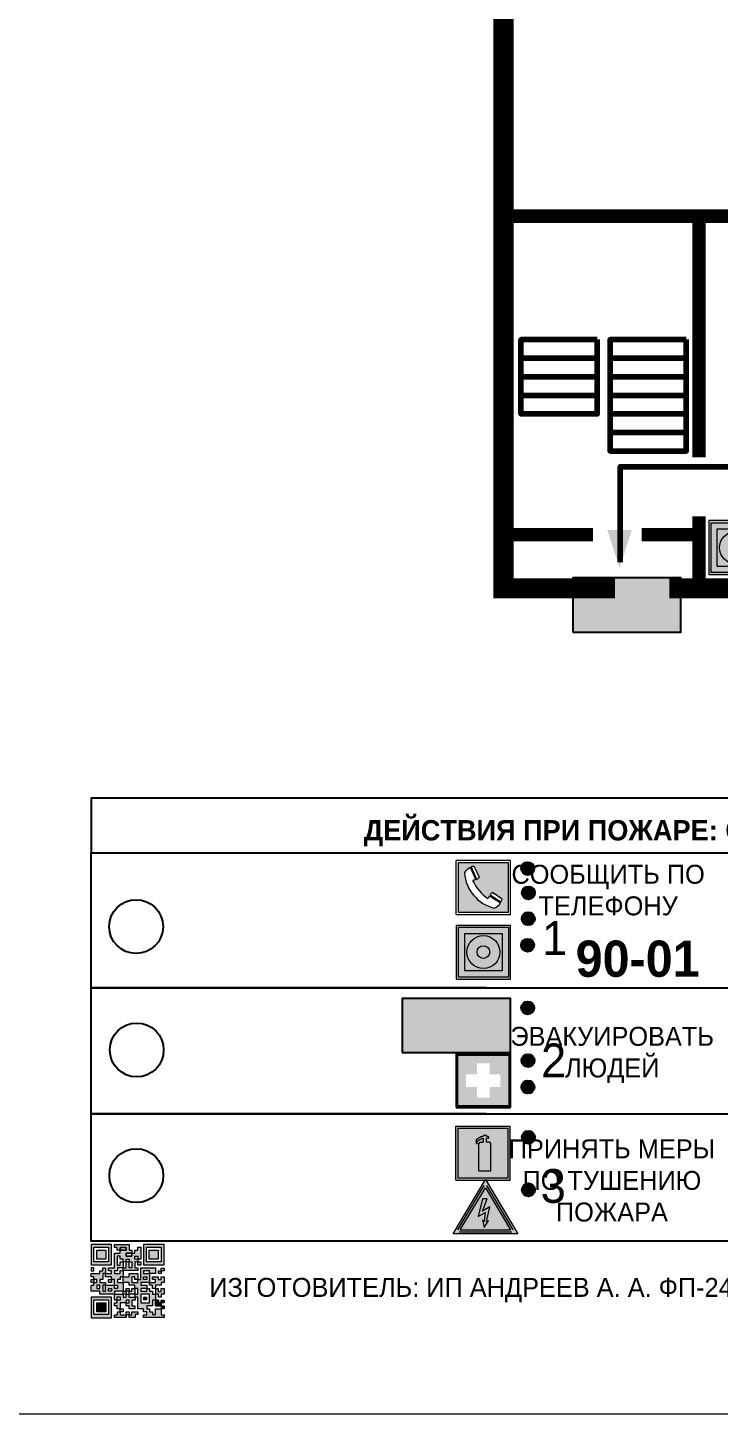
# Model space of a CAD drawing. Header units: millimetres. Extents: x 13810 to 67229, y 12374 to 21950.
# Drawn here: x 19675.6 to 19777.8, y 13756.9 to 13961.8 of the extents above; entities that cross this region are included whole.
import ezdxf

# ---------------------------------------------------------------- set-up
doc = ezdxf.new("R2010")
doc.units = ezdxf.units.MM
doc.layers.add('План_Штампы', color=7, linetype='Continuous')
doc.styles.add('обычный', font='arial.ttf')

# ---------------------------------------------------------------- blocks, each defined once
blk = doc.blocks.new('A$C3E6D3DDE')
at = {"lineweight": 5}
h = blk.add_hatch(color=40, dxfattribs=at)
h.paths.add_polyline_path([(24.1, 1.45), (16.46, -11.35), (31.74, -11.35)])
h.paths.add_polyline_path([(24.09, -0.46), (30.03, -10.41), (18.14, -10.41)], flags=16)
h.paths.add_polyline_path([(24.54, -3.08), (23.41, -6.02), (25.13, -5.01), (24.33, -8.5), (24.82, -8.27), (23.79, -9.86), (23.4, -8.04), (23.8, -8.43), (24.04, -6.29), (22.39, -7.25), (23.44, -3.08)], flags=0)
h = blk.add_hatch(color=256, dxfattribs=at)
h.paths.add_polyline_path([(24.37, 0.03, 0.567511), (23.82, 0.03), (17.59, -10.4, 0.582454), (17.86, -10.88), (30.32, -10.88, 0.582149), (30.6, -10.4)])
h.paths.add_polyline_path([(24.09, -0.46), (18.14, -10.41), (30.03, -10.41)], flags=16)
h.paths.add_polyline_path([(24.54, -3.08), (23.41, -6.02), (25.13, -5.01), (24.33, -8.5), (24.82, -8.27), (23.79, -9.86), (23.4, -8.04), (23.8, -8.43), (24.04, -6.29), (22.39, -7.25), (23.44, -3.08)], flags=0)
h = blk.add_hatch(color=40, dxfattribs=at)
h.paths.add_polyline_path([(24.09, -0.46), (18.14, -10.41), (30.03, -10.41)])
h.paths.add_polyline_path([(24.82, -8.27), (23.79, -9.86), (23.4, -8.04), (23.8, -8.43), (24.04, -6.29), (22.39, -7.25), (23.44, -3.08), (24.54, -3.08), (23.41, -6.02), (25.13, -5.01), (24.33, -8.5)], flags=16)
at = {"color": 40, "lineweight": 5}
for p, q in [((16.46, -11.35), (24.1, 1.45)), ((24.1, 1.45), (31.74, -11.35))]:
    blk.add_line(p, q, dxfattribs=at)
at = {"lineweight": 5}
for p, q in [((17.59, -10.4), (23.82, 0.03)), ((24.37, 0.03), (30.6, -10.4)), ((18.14, -10.41), (24.09, -0.46)), ((23.44, -3.08), (22.39, -7.25)), ((23.41, -6.02), (24.54, -3.08)), ((24.54, -3.08), (23.44, -3.08)), ((24.09, -0.46), (30.03, -10.41)), ((22.39, -7.25), (24.04, -6.29)), ((25.13, -5.01), (23.41, -6.02)), ((24.04, -6.29), (23.8, -8.43)), ((24.33, -8.5), (25.13, -5.01)), ((23.8, -8.43), (23.4, -8.04)), ((23.4, -8.04), (23.79, -9.86)), ((23.79, -9.86), (24.82, -8.27)), ((24.82, -8.27), (24.33, -8.5)), ((17.86, -10.88), (30.32, -10.88)), ((18.14, -10.41), (30.03, -10.41))]:
    blk.add_line(p, q, dxfattribs=at)
at = {"color": 50, "lineweight": 5}
blk.add_line((31.74, -11.35), (16.46, -11.35), dxfattribs=at)
blk = doc.blocks.new('A$C456E1F9C')
at = {"lineweight": 5}
h = blk.add_hatch(color=242, dxfattribs=at)
h.paths.add_polyline_path([(0.51, -1.47), (0.51, -13.26), (12.29, -13.26), (12.29, -1.47)])
h.paths.add_polyline_path([(5.42, -4.95, -0.254479), (4.78, -5.4), (3.52, -2.53, -0.209735), (4.23, -2.4)], flags=16)
h.paths.add_polyline_path([(8.53, -8.6), (10.87, -10.17), (10.54, -10.76), (8.03, -9.13, -0.192251)], flags=16)
h.paths.add_polyline_path([(4.61, -5.49, 0.005518), (3.87, -5.72, 0.128647), (7.49, -10.01, 0.00809), (7.83, -9.33), (10.47, -10.97, -0.16736), (8.99, -12.25, -0.327862), (1.95, -3.95, -0.166952), (3.36, -2.62)], flags=16)
at = {"color": 242, "lineweight": 5}
for p, q in [((0, -13.77), (0, -0.97)), ((12.8, -0.97), (0, -0.97)), ((4.61, -5.49), (3.36, -2.62)), ((3.52, -2.53), (4.78, -5.4)), ((4.23, -2.4), (5.42, -4.95)), ((12.8, -13.77), (12.8, -0.97)), ((7.83, -9.33), (10.47, -10.97)), ((8.03, -9.13), (10.54, -10.76)), ((10.81, -10.12), (8.53, -8.6)), ((10.54, -10.76), (10.8, -10.3)), ((10.8, -10.3), (10.81, -10.12)), ((0, -13.77), (12.8, -13.77))]:
    blk.add_line(p, q, dxfattribs=at)
blk.add_lwpolyline([(0.51, -1.47), (12.29, -1.47), (12.29, -13.26), (0.51, -13.26)], close=True, dxfattribs=at)
for centre, radius, start, end in [((4.59, -5.34), 2.99, 114.2845, 152.1974), ((4.02, -3.27), 0.891, 76.3284, 123.7092), ((11.12, -3.31), 9.19, 183.9915, 256.6009), ((14.98, -39.1), 35.17, 107.1487, 108.4135), ((13.86, -0.94), 11.08, 205.5536, 234.8762), ((4.68, -4.59), 0.824, 276.9621, 334.0723), ((-13.31, 0.8), 23.44, 332.5487, 334.4027), ((8.94, -9.5), 0.989, 114.4092, 157.9388), ((7.87, -9.46), 3, 291.9291, 329.9329)]:
    blk.add_arc(centre, radius, start, end, dxfattribs=at)
blk = doc.blocks.new('A$C54414219')
at = {"true_color": 0xffffff}
h = blk.add_hatch(color=7, dxfattribs=at)
h.paths.add_polyline_path([(2.39, -9.45), (2.39, -18.3), (11.23, -18.3), (11.23, -9.45)], flags=0)
h.paths.add_polyline_path([(10.71, -13.87, -1), (2.92, -13.87, -1)], flags=0)
h.paths.add_polyline_path([(8.3, -13.87, -1), (5.33, -13.87, -1)], flags=0)
h.paths.add_polyline_path([(0.41, -7.47), (0.41, -20.27), (13.21, -20.27), (13.21, -7.47)])
h.paths.add_polyline_path([(0.92, -19.77), (12.71, -19.77), (12.71, -7.98), (0.92, -7.98)], flags=16)
h.paths.add_polyline_path([(11.23, -9.45), (11.23, -18.3), (2.39, -18.3), (2.39, -9.45)], flags=0)
at = {"lineweight": 5}
h = blk.add_hatch(color=242, dxfattribs=at)
h.paths.add_polyline_path([(12.71, -7.98), (0.92, -7.98), (0.92, -19.77), (12.71, -19.77)])
h.paths.add_polyline_path([(11.23, -18.3), (2.39, -18.3), (2.39, -9.45), (11.23, -9.45)], flags=16)
h.paths.add_polyline_path([(10.71, -13.87, -1), (2.92, -13.87, -1)], flags=0)
h.paths.add_polyline_path([(8.3, -13.87, -1), (5.33, -13.87, -1)], flags=0)
at = {"true_color": 0xffffff}
h = blk.add_hatch(color=7, dxfattribs=at)
h.paths.add_polyline_path([(2.39, -9.45), (2.39, -18.3), (11.23, -18.3), (11.23, -9.45)])
h.paths.add_polyline_path([(10.71, -13.87, -1), (2.92, -13.87, -1)], flags=16)
h.paths.add_polyline_path([(8.3, -13.87, -1), (5.33, -13.87, -1)], flags=0)
at = {"lineweight": 5}
h = blk.add_hatch(color=242, dxfattribs=at)
h.paths.add_polyline_path([(2.92, -13.87, 1), (10.71, -13.87, 1)])
h.paths.add_polyline_path([(8.3, -13.87, -1), (5.33, -13.87, -1)], flags=16)
at = {"color": 242, "lineweight": 5}
for p, q in [((0.41, -20.27), (0.41, -7.47)), ((0.41, -7.47), (13.21, -7.47)), ((0.41, -7.47), (13.21, -7.47)), ((13.21, -20.27), (13.21, -7.47)), ((0.41, -20.27), (13.21, -20.27))]:
    blk.add_line(p, q, dxfattribs=at)
for points in [[(0.92, -7.98), (12.71, -7.98), (12.71, -19.77), (0.92, -19.77)], [(2.39, -9.45), (11.23, -9.45), (11.23, -18.3), (2.39, -18.3)]]:
    blk.add_lwpolyline(points, close=True, dxfattribs=at)
for radius in [3.89, 1.49]:
    blk.add_circle((6.81, -13.87), radius, dxfattribs=at)
blk = doc.blocks.new('A$C32E8229D')
at = {"true_color": 0xffffff}
blk.add_hatch(color=7, dxfattribs=at).paths.add_polyline_path([(0, 0), (0, -8), (16, -8), (16, 0)])
h = blk.add_hatch(color=126)
h.paths.add_polyline_path([(0.2, -0.2), (15.8, -0.2), (15.8, -7.8), (0.2, -7.8)])
h.paths.add_polyline_path([(13.49, -2.05), (12.08, -2.05), (11.37, -2.63, 0.162397), (11.29, -2.84), (11.29, -3.63), (10.35, -3.63), (10.35, -4.05), (11.68, -4.05), (11.68, -3.48), (12.26, -4.28), (11.29, -5.1), (11.29, -6.78), (11.85, -6.78), (11.85, -5.44), (12.8, -4.64), (12.8, -5.94), (14.46, -5.94), (14.46, -5.39), (13.45, -5.39), (13.45, -3.97), (12.46, -2.59), (13.15, -2.59), (13.69, -3.34), (14.18, -3)], flags=16)
h.paths.add_polyline_path([(10.74, -1.82, 1), (11.8, -1.82, 1)], flags=16)
h.paths.add_polyline_path([(9.39, -3.59), (5.99, -3.59), (6.56, -3.03), (5.91, -3.03), (5.1, -3.83), (5.91, -4.64), (6.56, -4.64), (5.99, -4.09), (9.39, -4.09)], flags=16)
h.paths.add_polyline_path([(4.29, -1.08), (1.72, -1.08), (1.72, -6.6), (4.29, -6.6)], flags=16)
at = {"color": 126}
blk.add_lwpolyline([(16, -8), (0, -8), (0, 0), (16, 0)], close=True, dxfattribs=at)
blk = doc.blocks.new('A$C18900ED3')
h = blk.add_hatch(color=126)
h.paths.add_polyline_path([(-0.18, -0.18), (-7.02, -0.18), (-7.02, -7.02), (-0.18, -7.02)])
h.paths.add_polyline_path([(-5.89, -4.46), (-5.89, -2.77), (-4.46, -2.77), (-4.46, -1.31), (-2.77, -1.31), (-2.77, -2.77), (-1.33, -2.77), (-1.33, -4.46), (-2.77, -4.46), (-2.77, -5.89), (-4.46, -5.89), (-4.46, -4.46)], flags=16)
at = {"color": 126}
for p, q in [((-7.2, 0), (-7.2, -7.2)), ((0, 0), (-7.2, 0)), ((0, -7.2), (0, 0)), ((-7.02, -7.02), (-7.02, -0.18)), ((-7.02, -0.18), (-0.18, -0.18)), ((-0.18, -0.18), (-0.18, -7.02)), ((-7.2, -7.2), (0, -7.2)), ((-0.18, -7.02), (-7.02, -7.02))]:
    blk.add_line(p, q, dxfattribs=at)
blk = doc.blocks.new('A$C3AD82952')
at = {"true_color": 0xf5f5ff}
h = blk.add_hatch(color=7, dxfattribs=at)
h.dxf.hatch_style = 1
h.paths.add_polyline_path([(8.21, 8.73, 0.414214), (7.89, 9.05), (7.22, 9.05), (7.22, 9.92), (7.59, 9.92, 1), (7.57, 10.36), (7.22, 10.36), (7.22, 10.6), (6.43, 10.6), (6.43, 10.36), (6.01, 10.36), (4.74, 9.59), (4.74, 8.69), (4.98, 8.73), (4.98, 9.26), (6.12, 9.91), (6.43, 9.91), (6.43, 9.05), (5.76, 9.05, 0.414214), (5.44, 8.73), (5.44, 2.2), (8.21, 2.2)], flags=0)
h.paths.add_polyline_path([(12.8, 12.8), (0, 12.8), (0, 0), (12.8, 0)])
h.paths.add_polyline_path([(0.51, 12.29), (12.29, 12.29), (12.29, 0.51), (0.51, 0.51)], flags=16)
h.paths.add_polyline_path([(4.74, 9.59), (6.01, 10.36), (6.43, 10.36), (6.43, 10.6), (7.22, 10.6), (7.22, 10.36), (7.59, 10.36, -0.94586), (7.59, 9.92), (7.22, 9.92), (7.22, 9.05), (7.89, 9.05, -0.414214), (8.21, 8.73), (8.21, 2.2), (5.44, 2.2), (5.44, 8.73, -0.414214), (5.76, 9.05), (6.43, 9.05), (6.43, 9.91), (6.12, 9.91), (4.98, 9.26), (4.98, 8.73), (4.74, 8.69)], flags=0)
h = blk.add_hatch(color=242)
h.dxf.hatch_style = 1
h.paths.add_polyline_path([(12.29, 12.29), (0.51, 12.29), (0.51, 0.51), (12.29, 0.51)])
h.paths.add_polyline_path([(4.74, 8.69), (4.74, 9.59), (6.01, 10.36), (6.43, 10.36), (6.43, 10.6), (7.22, 10.6), (7.22, 10.36), (7.59, 10.36, -0.94586), (7.59, 9.92), (7.22, 9.92), (7.22, 9.05), (7.89, 9.05, -0.414214), (8.21, 8.73), (8.21, 2.2), (5.44, 2.2), (5.44, 8.73, -0.414214), (5.76, 9.05), (6.43, 9.05), (6.43, 9.91), (6.12, 9.91), (4.98, 9.26), (4.98, 8.73)], flags=16)
h = blk.add_hatch(color=7, dxfattribs=at)
h.dxf.hatch_style = 1
h.paths.add_polyline_path([(8.21, 8.73, 0.414214), (7.89, 9.05), (7.22, 9.05), (7.22, 9.92), (7.59, 9.92, 1), (7.57, 10.36), (7.22, 10.36), (7.22, 10.6), (6.43, 10.6), (6.43, 10.36), (6.01, 10.36), (4.74, 9.59), (4.74, 8.69), (4.98, 8.73), (4.98, 9.26), (6.12, 9.91), (6.43, 9.91), (6.43, 9.05), (5.76, 9.05, 0.414214), (5.44, 8.73), (5.44, 2.2), (8.21, 2.2)])
at = {"color": 242, "lineweight": 5}
for p, q in [((0, 0), (0, 12.8)), ((0, 12.8), (12.8, 12.8)), ((6.01, 10.36), (4.74, 9.59)), ((4.98, 9.26), (6.12, 9.91)), ((6.01, 10.36), (6.43, 10.36)), ((6.12, 9.91), (6.43, 9.91)), ((7.22, 10.6), (6.43, 10.6)), ((6.43, 10.6), (6.43, 10.36)), ((6.43, 9.91), (6.43, 9.05)), ((7.22, 10.36), (7.22, 10.6)), ((7.59, 10.36), (7.22, 10.36)), ((7.22, 9.05), (7.22, 9.92)), ((7.59, 9.92), (7.22, 9.92)), ((12.8, 0), (12.8, 12.8)), ((4.74, 9.59), (4.74, 8.69)), ((4.74, 8.69), (4.98, 8.73)), ((4.98, 8.73), (4.98, 9.26)), ((5.44, 2.2), (5.44, 8.73)), ((5.76, 9.05), (6.43, 9.05)), ((7.89, 9.05), (7.22, 9.05)), ((8.21, 2.2), (8.21, 8.73)), ((0, 0), (12.8, 0)), ((5.44, 2.2), (8.21, 2.2))]:
    blk.add_line(p, q, dxfattribs=at)
blk.add_lwpolyline([(0.51, 12.29), (12.29, 12.29), (12.29, 0.51), (0.51, 0.51)], close=True, dxfattribs=at)
for centre, radius, start, end in [((7.58, 10.14), 0.223, 273.1875, 86.8125), ((5.76, 8.73), 0.32, 90, 180), ((7.89, 8.73), 0.32, 0, 90)]:
    blk.add_arc(centre, radius, start, end, dxfattribs=at)
blk = doc.blocks.new('QR')
at = {"lineweight": 0}
h = blk.add_hatch(color=256, dxfattribs=at)
h.dxf.hatch_style = 1
h.paths.add_polyline_path([(9241.16, 2687.38), (9242.01, 2687.38), (9242.01, 2687.83), (9241.59, 2687.83), (9241.59, 2688.68), (9239.45, 2688.68), (9239.45, 2688.25), (9239.86, 2688.25), (9239.86, 2687.83), (9240.29, 2687.83), (9240.29, 2688.25), (9241.16, 2688.25), (9241.16, 2687.83), (9240.29, 2687.83), (9240.29, 2687.38), (9239.45, 2687.38), (9239.45, 2685.22), (9238.57, 2685.22), (9238.57, 2684.8), (9239.02, 2684.8), (9239.02, 2684.37), (9238.13, 2684.37), (9238.13, 2683.92), (9239.02, 2683.92), (9239.02, 2683.5), (9239.44, 2683.5), (9239.44, 2682.64), (9239.87, 2682.64), (9239.87, 2682.18), (9239.44, 2682.18), (9239.44, 2682.64), (9238.13, 2682.64), (9238.13, 2681.76), (9237.71, 2681.76), (9237.71, 2682.64), (9238.13, 2682.64), (9238.13, 2683.07), (9237.27, 2683.07), (9237.27, 2683.51), (9237.71, 2683.51), (9237.71, 2684.37), (9238.13, 2684.37), (9238.13, 2685.22), (9237.71, 2685.22), (9237.71, 2684.8), (9237.28, 2684.8), (9237.28, 2684.38), (9235.98, 2684.38), (9235.98, 2683.92), (9236.4, 2683.92), (9236.4, 2683.49), (9236.84, 2683.49), (9236.84, 2683.07), (9236.4, 2683.07), (9236.4, 2682.64), (9235.98, 2682.64), (9235.98, 2681.76), (9237.29, 2681.76), (9237.29, 2681.33), (9239.43, 2681.33), (9239.43, 2681.76), (9240.74, 2681.76), (9240.74, 2683.05), (9239.87, 2683.05), (9239.87, 2683.5), (9240.29, 2683.5), (9240.29, 2683.91), (9240.74, 2683.91), (9240.74, 2684.81), (9240.29, 2684.81), (9240.29, 2684.79), (9240.29, 2684.37), (9239.45, 2684.37), (9239.45, 2684.8), (9239.87, 2684.8), (9239.87, 2685.21), (9240.74, 2685.21), (9240.74, 2686.1), (9240.29, 2686.1), (9240.29, 2685.64), (9239.86, 2685.64), (9239.86, 2686.95), (9240.29, 2686.95), (9240.29, 2686.52), (9240.74, 2686.52), (9240.74, 2686.1), (9241.16, 2686.1), (9241.16, 2686.53), (9241.59, 2686.53), (9241.59, 2686.1), (9242.02, 2686.1), (9242.02, 2685.21), (9241.59, 2685.21), (9241.59, 2686.1), (9241.16, 2686.1), (9241.16, 2685.21), (9240.74, 2685.21), (9240.74, 2684.81), (9242.89, 2684.81), (9242.89, 2685.22), (9242.47, 2685.22), (9242.47, 2686.11), (9242.89, 2686.11), (9242.89, 2686.52), (9242.46, 2686.52), (9242.46, 2686.95), (9242.89, 2686.95), (9242.89, 2686.52), (9243.32, 2686.52), (9243.32, 2688.26), (9242.9, 2688.26), (9242.9, 2687.83), (9242.47, 2687.83), (9242.47, 2687.38), (9242.01, 2687.38), (9242.01, 2686.94), (9241.16, 2686.94)])
h.paths.add_polyline_path([(9239.02, 2682.18), (9239.02, 2681.76), (9238.54, 2681.76), (9238.54, 2682.18)], flags=16)
h.paths.add_polyline_path([(9237.27, 2682.65), (9237.27, 2682.19), (9236.83, 2682.19), (9236.83, 2682.65)], flags=16)
h = blk.add_hatch(color=256, dxfattribs=at)
h.dxf.hatch_style = 1
h.paths.add_polyline_path([(9238.15, 2687.83), (9236.83, 2687.83), (9236.83, 2686.52), (9238.15, 2686.52)], flags=0)
h.paths.add_polyline_path([(9239.01, 2685.65), (9239.01, 2688.68), (9235.98, 2688.68), (9235.98, 2685.65)])
h.paths.add_polyline_path([(9236.41, 2686.1), (9236.41, 2688.26), (9238.56, 2688.26), (9238.56, 2686.1)], flags=16)
h.paths.add_polyline_path([(9236.83, 2686.52), (9236.83, 2687.83), (9238.15, 2687.83), (9238.15, 2686.52)], flags=0)
h = blk.add_hatch(color=256, dxfattribs=at)
h.dxf.hatch_style = 1
h.paths.add_polyline_path([(9238.15, 2686.52), (9238.15, 2687.83), (9236.83, 2687.83), (9236.83, 2686.52)])
h.paths.add_polyline_path([(9245.91, 2686.52), (9245.91, 2687.83), (9244.59, 2687.83), (9244.59, 2686.52)], flags=0)
h.paths.add_polyline_path([(9246.77, 2685.65), (9246.77, 2688.68), (9243.74, 2688.68), (9243.74, 2685.65)])
h.paths.add_polyline_path([(9244.17, 2686.1), (9244.17, 2688.26), (9246.32, 2688.26), (9246.32, 2686.1)], flags=16)
h.paths.add_polyline_path([(9244.59, 2686.52), (9244.59, 2687.83), (9245.91, 2687.83), (9245.91, 2686.52)], flags=0)
h = blk.add_hatch(color=256, dxfattribs=at)
h.dxf.hatch_style = 1
h.paths.add_polyline_path([(9240.75, 2681.76), (9240.75, 2681.35), (9241.17, 2681.35), (9241.17, 2681.76)])
h.paths.add_polyline_path([(9241.6, 2682.18), (9241.17, 2682.18), (9241.17, 2681.76), (9241.6, 2681.76)])
h.paths.add_polyline_path([(9242.47, 2681.34), (9242.47, 2682.19), (9242.02, 2682.19), (9242.02, 2681.76), (9241.6, 2681.76), (9241.6, 2681.34)])
h.paths.add_polyline_path([(9239.87, 2678.3), (9239.44, 2678.3), (9239.44, 2677.89), (9241.17, 2677.89), (9241.17, 2678.3), (9240.28, 2678.3), (9240.28, 2678.73), (9239.87, 2678.73)])
h.paths.add_polyline_path([(9240.75, 2678.73), (9240.75, 2679.19), (9240.28, 2679.19), (9240.28, 2678.73)])
h.paths.add_polyline_path([(9241.6, 2678.73), (9241.17, 2678.73), (9241.17, 2678.3), (9241.6, 2678.3)])
h.paths.add_polyline_path([(9242.02, 2678.3), (9241.6, 2678.3), (9241.6, 2677.89), (9242.48, 2677.89), (9242.48, 2678.31), (9242.9, 2678.31), (9242.9, 2678.73), (9242.02, 2678.73)])
h.paths.add_polyline_path([(9246.36, 2684.37), (9246.36, 2684.79), (9245.93, 2684.79), (9245.93, 2684.37)])
h.paths.add_polyline_path([(9246.78, 2685.2), (9246.36, 2685.2), (9246.36, 2684.79), (9246.78, 2684.79)])
h.paths.add_polyline_path([(9245.91, 2687.83), (9244.59, 2687.83), (9244.59, 2686.52), (9245.91, 2686.52)])
h = blk.add_hatch(color=256, dxfattribs=at)
h.dxf.hatch_style = 1
h.paths.add_polyline_path([(9243.32, 2686.11), (9242.89, 2686.11), (9242.89, 2685.64), (9243.32, 2685.64)])
h.paths.add_polyline_path([(9239.02, 2683.07), (9239.02, 2683.5), (9238.56, 2683.5), (9238.56, 2683.07)])
h.paths.add_polyline_path([(9236.4, 2684.8), (9236.4, 2685.22), (9235.98, 2685.22), (9235.98, 2684.8)])
h.paths.add_polyline_path([(9236.4, 2683.07), (9236.4, 2683.49), (9235.98, 2683.49), (9235.98, 2683.07)])
h = blk.add_hatch(color=256, dxfattribs=at)
h.dxf.hatch_style = 1
h.paths.add_polyline_path([(9243.32, 2682.64), (9243.32, 2683.07), (9244.62, 2683.07), (9244.62, 2684.37), (9243.74, 2684.37), (9243.74, 2684.8), (9244.62, 2684.8), (9244.62, 2684.37), (9245.48, 2684.37), (9245.48, 2685.22), (9243.32, 2685.22), (9243.32, 2683.5), (9242.89, 2683.5), (9242.89, 2683.06), (9242.01, 2683.06), (9242.01, 2683.91), (9242.47, 2683.91), (9242.47, 2683.5), (9242.89, 2683.5), (9242.89, 2684.38), (9241.59, 2684.38), (9241.59, 2683.91), (9240.74, 2683.91), (9240.74, 2683.05), (9241.59, 2683.05), (9241.59, 2682.64), (9242.47, 2682.64), (9242.47, 2682.19), (9242.91, 2682.19), (9242.91, 2681.34), (9242.48, 2681.34), (9242.48, 2680.91), (9242.91, 2680.91), (9242.91, 2679.17), (9243.75, 2679.17), (9243.75, 2678.73), (9244.2, 2678.73), (9244.2, 2678.3), (9243.75, 2678.3), (9243.75, 2677.88), (9246.78, 2677.88), (9246.78, 2678.3), (9246.35, 2678.3), (9246.35, 2679.19), (9245.48, 2679.19), (9245.48, 2678.31), (9245.05, 2678.31), (9245.05, 2678.73), (9244.62, 2678.73), (9244.62, 2679.19), (9244.2, 2679.19), (9244.2, 2679.61), (9245.05, 2679.61), (9245.05, 2680.46), (9245.48, 2680.46), (9245.48, 2681.34), (9245.04, 2681.34), (9245.04, 2681.76), (9244.63, 2681.76), (9244.63, 2682.19), (9244.21, 2682.19), (9244.21, 2681.76), (9243.32, 2681.76), (9243.32, 2682.19), (9244.21, 2682.19), (9244.21, 2682.64)])
h.paths.add_polyline_path([(9243.75, 2683.49), (9243.75, 2683.92), (9244.21, 2683.92), (9244.21, 2683.49)], flags=16)
h.paths.add_polyline_path([(9243.32, 2681.34), (9244.63, 2681.34), (9244.63, 2680.04), (9243.32, 2680.04)], flags=16)
h.paths.add_polyline_path([(9243.76, 2680.89), (9244.18, 2680.89), (9244.18, 2680.48), (9243.76, 2680.48)], flags=0)
h = blk.add_hatch(color=256, dxfattribs=at)
h.dxf.hatch_style = 1
h.paths.add_polyline_path([(9246.36, 2683.07), (9246.78, 2683.07), (9246.78, 2683.92), (9246.36, 2683.92), (9246.36, 2683.49), (9245.92, 2683.49), (9245.92, 2683.92), (9245.06, 2683.92), (9245.06, 2683.49), (9245.48, 2683.49), (9245.48, 2683.07), (9244.62, 2683.07), (9244.62, 2682.65), (9245.05, 2682.65), (9245.05, 2682.18), (9245.48, 2682.18), (9245.48, 2682.65), (9246.36, 2682.65)])
h.paths.add_polyline_path([(9246.78, 2682.18), (9246.36, 2682.18), (9246.36, 2681.75), (9245.92, 2681.75), (9245.92, 2682.18), (9245.48, 2682.18), (9245.48, 2681.34), (9245.48, 2681.34), (9245.94, 2681.34), (9245.94, 2680.91), (9246.36, 2680.91), (9246.36, 2681.34), (9246.78, 2681.34)])
h = blk.add_hatch(color=256, dxfattribs=at)
h.dxf.hatch_style = 1
h.paths.add_polyline_path([(9235.98, 2680.9), (9235.98, 2677.86), (9239.02, 2677.86), (9239.02, 2680.9)])
h.paths.add_polyline_path([(9238.57, 2680.48), (9238.57, 2678.32), (9236.41, 2678.32), (9236.41, 2680.48)], flags=16)
h.paths.add_polyline_path([(9238.15, 2680.05), (9238.15, 2678.74), (9236.83, 2678.74), (9236.83, 2680.05)], flags=0)
h = blk.add_hatch(color=256, dxfattribs=at)
h.dxf.hatch_style = 1
h.paths.add_polyline_path([(9238.15, 2680.05), (9236.83, 2680.05), (9236.83, 2678.74), (9238.15, 2678.74)])
h = blk.add_hatch(color=256, dxfattribs=at)
h.dxf.hatch_style = 1
h.paths.add_polyline_path([(9242.02, 2680.46), (9242.48, 2680.46), (9242.48, 2680.91), (9241.58, 2680.91), (9241.58, 2681.35), (9241.17, 2681.35), (9241.17, 2680.91), (9240.75, 2680.91), (9240.75, 2681.33), (9239.43, 2681.33), (9239.43, 2680.46), (9239.86, 2680.46), (9239.86, 2680.92), (9240.3, 2680.92), (9240.3, 2680.46), (9239.86, 2680.46), (9239.86, 2680.04), (9239.44, 2680.04), (9239.44, 2679.62), (9239.86, 2679.62), (9239.86, 2679.19), (9240.29, 2679.19), (9240.29, 2680.03), (9241.18, 2680.03), (9241.18, 2680.47), (9241.6, 2680.47), (9241.6, 2680.03), (9241.18, 2680.03), (9241.18, 2679.61), (9241.6, 2679.61), (9241.6, 2679.19), (9242.47, 2679.19), (9242.47, 2679.6), (9242.02, 2679.6)])
h = blk.add_hatch(color=256, dxfattribs=at)
h.dxf.hatch_style = 1
h.paths.add_polyline_path([(9244.18, 2680.48), (9244.18, 2680.89), (9243.76, 2680.89), (9243.76, 2680.48)])
h = blk.add_hatch(color=256, dxfattribs=at)
h.dxf.hatch_style = 1
h.paths.add_polyline_path([(9245.93, 2680.04), (9245.93, 2680.46), (9245.48, 2680.46), (9245.48, 2679.62), (9246.35, 2679.62), (9246.35, 2680.04)])
h.paths.add_polyline_path([(9246.78, 2680.04), (9246.78, 2680.46), (9246.35, 2680.46), (9246.35, 2680.04)])
h.paths.add_polyline_path([(9246.78, 2679.18), (9246.78, 2679.62), (9246.35, 2679.62), (9246.35, 2679.18)])
for points in [[(9237.71, 2685.22), (9238.13, 2685.22), (9238.13, 2684.37), (9237.71, 2684.37), (9237.71, 2683.51), (9237.27, 2683.51), (9237.27, 2683.07), (9238.13, 2683.07), (9238.13, 2682.64), (9237.71, 2682.64), (9237.71, 2681.76), (9238.13, 2681.76), (9238.13, 2682.64), (9239.44, 2682.64), (9239.44, 2683.5), (9239.02, 2683.5), (9239.02, 2683.07), (9238.56, 2683.07), (9238.56, 2683.5), (9239.02, 2683.5), (9239.02, 2683.92), (9238.13, 2683.92), (9238.13, 2684.37), (9239.02, 2684.37), (9239.02, 2684.8), (9238.57, 2684.8), (9238.57, 2685.22), (9239.45, 2685.22), (9239.45, 2687.38), (9240.29, 2687.38), (9240.29, 2687.83), (9239.86, 2687.83), (9239.86, 2688.25), (9239.45, 2688.25), (9239.45, 2688.68), (9241.59, 2688.68), (9241.59, 2687.83), (9242.01, 2687.83), (9242.01, 2687.38), (9242.47, 2687.38), (9242.47, 2687.83), (9242.9, 2687.83), (9242.9, 2688.26), (9243.32, 2688.26), (9243.32, 2686.52), (9242.89, 2686.52), (9242.89, 2686.11), (9243.32, 2686.11), (9243.32, 2685.64), (9242.89, 2685.64), (9242.89, 2686.11), (9242.47, 2686.11), (9242.47, 2685.22), (9242.89, 2685.22), (9242.89, 2684.81), (9240.74, 2684.81), (9240.74, 2683.91), (9241.59, 2683.91), (9241.59, 2684.38), (9242.89, 2684.38), (9242.89, 2683.5), (9242.47, 2683.5), (9242.47, 2683.91), (9242.01, 2683.91), (9242.01, 2683.06), (9242.89, 2683.06), (9242.89, 2683.5), (9243.32, 2683.5), (9243.32, 2685.22), (9245.48, 2685.22), (9245.48, 2684.37), (9244.62, 2684.37), (9244.62, 2683.07), (9245.48, 2683.07), (9245.48, 2683.49), (9245.06, 2683.49), (9245.06, 2683.92), (9245.92, 2683.92), (9245.92, 2683.49), (9246.36, 2683.49), (9246.36, 2683.92), (9246.78, 2683.92), (9246.78, 2683.07), (9246.36, 2683.07), (9246.36, 2682.65), (9245.48, 2682.65), (9245.48, 2682.18), (9245.92, 2682.18), (9245.92, 2681.75), (9246.36, 2681.75), (9246.36, 2682.18), (9246.78, 2682.18), (9246.78, 2681.34), (9246.36, 2681.34), (9246.36, 2680.91), (9245.94, 2680.91), (9245.94, 2681.34), (9245.48, 2681.34), (9245.48, 2680.46), (9245.93, 2680.46), (9245.93, 2680.04), (9246.35, 2680.04), (9246.35, 2680.46), (9246.78, 2680.46), (9246.78, 2680.04), (9246.78, 2680.04), (9246.35, 2680.04), (9246.35, 2679.62), (9246.78, 2679.62), (9246.78, 2679.18), (9246.35, 2679.18), (9246.35, 2678.3), (9246.78, 2678.3), (9246.78, 2677.88), (9243.75, 2677.88), (9243.75, 2678.3), (9244.2, 2678.3), (9244.2, 2678.73), (9243.75, 2678.73), (9243.75, 2679.17), (9242.91, 2679.17), (9242.91, 2680.91), (9242.48, 2680.91), (9242.48, 2680.46), (9242.02, 2680.46), (9242.02, 2679.6), (9242.47, 2679.6), (9242.47, 2679.19), (9241.6, 2679.19), (9241.6, 2679.61), (9241.18, 2679.61), (9241.18, 2680.03), (9240.29, 2680.03), (9240.29, 2679.19), (9240.75, 2679.19), (9240.75, 2678.73), (9240.28, 2678.73), (9240.28, 2678.3), (9241.17, 2678.3), (9241.17, 2678.73), (9241.6, 2678.73), (9241.6, 2678.3), (9242.02, 2678.3), (9242.02, 2678.73), (9242.9, 2678.73), (9242.9, 2678.31), (9242.48, 2678.31), (9242.48, 2677.89), (9241.6, 2677.89), (9241.6, 2678.3), (9241.17, 2678.3), (9241.17, 2677.89), (9239.44, 2677.89), (9239.44, 2678.3), (9239.87, 2678.3), (9239.87, 2678.73), (9240.28, 2678.73), (9240.28, 2679.19), (9240.29, 2679.19), (9239.86, 2679.19), (9239.86, 2679.62), (9239.44, 2679.62), (9239.44, 2680.04), (9239.86, 2680.04), (9239.86, 2680.46), (9239.43, 2680.46), (9239.43, 2681.33), (9237.29, 2681.33), (9237.29, 2681.76), (9235.98, 2681.76), (9235.98, 2682.64), (9236.4, 2682.64), (9236.4, 2683.07), (9235.98, 2683.07), (9235.98, 2683.49), (9236.4, 2683.49), (9236.4, 2683.92), (9235.98, 2683.92), (9235.98, 2684.38), (9237.28, 2684.38), (9237.28, 2684.8), (9237.71, 2684.8), (9237.71, 2685.22), (9237.92, 2685.22)], [(9240.74, 2686.1), (9240.74, 2686.52), (9240.29, 2686.52), (9240.29, 2686.95), (9239.86, 2686.95), (9239.86, 2685.64), (9240.29, 2685.64), (9240.29, 2686.1), (9240.74, 2686.1), (9240.74, 2686.52)], [(9240.74, 2685.21), (9239.87, 2685.21), (9239.87, 2684.8), (9239.45, 2684.8), (9239.45, 2684.37), (9240.29, 2684.37), (9240.29, 2684.79), (9240.29, 2684.81), (9240.74, 2684.81), (9240.74, 2685.21), (9239.87, 2685.21)], [(9240.74, 2683.91), (9240.29, 2683.91), (9240.29, 2683.5), (9239.87, 2683.5), (9239.87, 2683.05), (9240.74, 2683.05), (9240.74, 2683.91)], [(9244.62, 2684.37), (9244.62, 2684.8), (9243.74, 2684.8), (9243.74, 2684.37), (9244.62, 2684.37)], [(9240.74, 2683.05), (9240.74, 2681.76), (9239.43, 2681.76), (9239.43, 2681.33), (9240.75, 2681.33), (9240.75, 2681.35), (9240.75, 2680.91), (9241.17, 2680.91), (9241.17, 2681.35), (9241.58, 2681.35), (9241.58, 2680.91), (9242.48, 2680.91), (9242.48, 2681.34), (9242.91, 2681.34), (9242.91, 2682.19), (9242.47, 2682.19), (9242.47, 2682.64), (9241.59, 2682.64), (9241.59, 2683.05), (9240.74, 2683.05)], [(9241.6, 2681.76), (9242.02, 2681.76), (9242.02, 2682.19), (9242.47, 2682.19), (9242.47, 2681.34), (9241.6, 2681.34), (9241.6, 2681.76)], [(9244.62, 2683.07), (9243.32, 2683.07), (9243.32, 2682.64), (9244.21, 2682.64), (9244.21, 2682.19), (9243.32, 2682.19), (9243.32, 2681.76), (9244.21, 2681.76), (9244.21, 2682.19), (9244.63, 2682.19), (9244.63, 2681.76), (9245.04, 2681.76), (9245.04, 2681.34), (9245.48, 2681.34)], [(9245.48, 2682.18), (9245.05, 2682.18), (9245.05, 2682.65), (9244.62, 2682.65), (9244.62, 2683.07)], [(9245.48, 2682.18), (9245.48, 2681.34)], [(9239.86, 2680.46), (9239.86, 2680.92), (9240.3, 2680.92), (9240.3, 2680.46), (9239.86, 2680.46)], [(9245.48, 2680.46), (9245.05, 2680.46), (9245.05, 2679.61), (9244.2, 2679.61), (9244.2, 2679.19), (9244.62, 2679.19), (9244.62, 2678.73), (9245.05, 2678.73), (9245.05, 2678.31), (9245.48, 2678.31), (9245.48, 2679.19), (9246.35, 2679.19), (9246.35, 2679.07)], [(9246.35, 2679.62), (9245.48, 2679.62), (9245.48, 2680.46)], [(9245.48, 2680.46), (9245.48, 2679.62), (9246.35, 2679.62), (9246.35, 2680.04), (9245.93, 2680.04), (9245.93, 2680.46), (9245.48, 2680.46), (9245.48, 2679.62)], [(9246.35, 2679.62), (9246.35, 2679.18)]]:
    blk.add_lwpolyline(points, dxfattribs=at)
for points in [[(9235.98, 2685.65), (9239.01, 2685.65), (9239.01, 2688.68), (9235.98, 2688.68)], [(9236.41, 2688.26), (9238.56, 2688.26), (9238.56, 2686.1), (9236.41, 2686.1)], [(9236.83, 2687.83), (9238.15, 2687.83), (9238.15, 2686.52), (9236.83, 2686.52)], [(9240.29, 2687.83), (9241.16, 2687.83), (9241.16, 2688.25), (9240.29, 2688.25)], [(9240.29, 2688.25), (9241.16, 2688.25), (9241.16, 2687.83), (9240.29, 2687.83)], [(9243.74, 2685.65), (9246.77, 2685.65), (9246.77, 2688.68), (9243.74, 2688.68)], [(9244.17, 2688.26), (9246.32, 2688.26), (9246.32, 2686.1), (9244.17, 2686.1)], [(9244.59, 2687.83), (9245.91, 2687.83), (9245.91, 2686.52), (9244.59, 2686.52)], [(9241.16, 2686.1), (9240.74, 2686.1), (9240.74, 2685.21), (9241.16, 2685.21)], [(9242.01, 2687.38), (9241.16, 2687.38), (9241.16, 2686.94), (9242.01, 2686.94)], [(9241.16, 2687.38), (9242.01, 2687.38), (9242.01, 2686.94), (9241.16, 2686.94)], [(9241.16, 2686.53), (9241.59, 2686.53), (9241.59, 2686.1), (9241.16, 2686.1)], [(9241.59, 2686.1), (9242.02, 2686.1), (9242.02, 2685.21), (9241.59, 2685.21)], [(9242.89, 2686.52), (9242.46, 2686.52), (9242.46, 2686.95), (9242.89, 2686.95)], [(9235.98, 2684.8), (9236.4, 2684.8), (9236.4, 2685.22), (9235.98, 2685.22)], [(9243.75, 2683.92), (9244.21, 2683.92), (9244.21, 2683.49), (9243.75, 2683.49)], [(9245.93, 2684.79), (9246.36, 2684.79), (9246.36, 2684.37), (9245.93, 2684.37)], [(9246.36, 2685.2), (9246.78, 2685.2), (9246.78, 2684.79), (9246.36, 2684.79)], [(9236.4, 2683.07), (9236.84, 2683.07), (9236.84, 2683.49), (9236.4, 2683.49)], [(9236.83, 2682.19), (9237.27, 2682.19), (9237.27, 2682.65), (9236.83, 2682.65)], [(9238.54, 2682.18), (9239.02, 2682.18), (9239.02, 2681.76), (9238.54, 2681.76)], [(9239.44, 2682.64), (9239.87, 2682.64), (9239.87, 2682.18), (9239.44, 2682.18)], [(9240.75, 2681.76), (9241.17, 2681.76), (9241.17, 2681.35), (9240.75, 2681.35)], [(9241.17, 2682.18), (9241.6, 2682.18), (9241.6, 2681.76), (9241.17, 2681.76)], [(9235.98, 2677.86), (9239.02, 2677.86), (9239.02, 2680.9), (9235.98, 2680.9)], [(9236.41, 2680.48), (9238.57, 2680.48), (9238.57, 2678.32), (9236.41, 2678.32)], [(9236.83, 2680.05), (9238.15, 2680.05), (9238.15, 2678.74), (9236.83, 2678.74)], [(9241.18, 2680.03), (9241.6, 2680.03), (9241.6, 2680.47), (9241.18, 2680.47)], [(9243.32, 2680.04), (9244.63, 2680.04), (9244.63, 2681.34), (9243.32, 2681.34)], [(9243.76, 2680.89), (9244.18, 2680.89), (9244.18, 2680.48), (9243.76, 2680.48)]]:
    blk.add_lwpolyline(points, close=True, dxfattribs=at)
blk = doc.blocks.new('A$C7B4425F7')
at = {"true_color": 0xffffff}
blk.add_hatch(color=7, dxfattribs=at).paths.add_polyline_path([(0, 0), (-16, 0), (-16, -8), (0, -8)])
h = blk.add_hatch(color=126)
h.paths.add_polyline_path([(-0.2, -0.2), (-15.8, -0.2), (-15.8, -7.8), (-0.2, -7.8)])
h.paths.add_polyline_path([(-11.76, -2.03), (-11.76, -3.66), (-11.17, -3.66, -0.568275), (-11.17, -6.18), (-12.58, -6.18), (-12.58, -2.03)], flags=16)
h.paths.add_polyline_path([(-13.33, -4.12, -0.495768), (-13.59, -6.18), (-15.03, -6.18), (-15.03, -2.03), (-13.59, -2.03, -0.487973)], flags=16)
h.paths.add_polyline_path([(-10.25, -2.03), (-9.48, -2.03), (-9.48, -6.18), (-10.25, -6.18)], flags=16)
h.paths.add_polyline_path([(-13.84, -3.69), (-14.24, -3.69), (-14.24, -3.03), (-13.9, -3.03, -0.692621)], flags=0)
h.paths.add_polyline_path([(-9.15, -2.03), (-8.4, -2.03), (-8.04, -3.07), (-7.68, -2.03), (-6.93, -2.03), (-7.64, -4.1), (-6.93, -6.18), (-7.68, -6.18), (-8.04, -5.14), (-8.4, -6.18), (-9.15, -6.18), (-8.44, -4.1)], flags=16)
h.paths.add_polyline_path([(-11.76, -4.46), (-11.42, -4.46, -0.692621), (-11.36, -5.12), (-11.76, -5.12)], flags=0)
h.paths.add_polyline_path([(-13.9, -5.2), (-14.24, -5.2), (-14.24, -4.55), (-13.84, -4.55, -0.708038)], flags=0)
edge = h.paths.add_edge_path(flags=16)
edge.add_ellipse((-5.51, -4.08), major_axis=(0, 2.05), ratio=0.586184, start_angle=0, end_angle=360)
edge = h.paths.add_edge_path(flags=0)
edge.add_ellipse((-5.51, -4.08), major_axis=(0, 1.14), ratio=0.454828, start_angle=0, end_angle=360)
h.paths.add_polyline_path([(-4.13, -4.96, 0.377264), (-3.48, -4.52, 0.0555), (-3.16, -2.03), (-1.66, -2.03), (-1.66, -4.96), (-0.96, -4.96), (-0.96, -7.01), (-1.75, -7.01), (-1.75, -6.18), (-3.3, -6.18), (-3.3, -7.02), (-4.13, -7.02)], flags=16)
h.paths.add_polyline_path([(-2.73, -2.91), (-2.28, -2.91), (-2.28, -4.96), (-3.05, -4.96, 0.079136)], flags=0)
at = {"color": 126}
blk.add_lwpolyline([(-16, -8), (0, -8), (0, 0), (-16, 0)], close=True, dxfattribs=at)

msp = doc.modelspace()

# ---------------------------------------------------------------- hatches: boundary and pattern name
at = {"lineweight": 0}
h = msp.add_hatch(color=256, dxfattribs=at)
h.dxf.hatch_style = 1
h.paths.add_polyline_path([(19748.54, 13837.54, 1), (19750.48, 13837.54, 1)])
h = msp.add_hatch(color=256, dxfattribs=at)
h.dxf.hatch_style = 1
h.paths.add_polyline_path([(19748.65, 13833.95, 1), (19750.58, 13833.95, 1)])
h = msp.add_hatch(color=256, dxfattribs=at)
h.dxf.hatch_style = 1
h.paths.add_polyline_path([(19748.61, 13830.14, 1), (19750.54, 13830.14, 1)])
h = msp.add_hatch(color=256, dxfattribs=at)
h.dxf.hatch_style = 1
h.paths.add_polyline_path([(19748.53, 13826.22, 1), (19750.46, 13826.22, 1)])
h = msp.add_hatch(color=256, dxfattribs=at)
h.dxf.hatch_style = 1
h.paths.add_polyline_path([(19748.54, 13816.95, 1), (19750.47, 13816.95, 1)])
h = msp.add_hatch(color=256, dxfattribs=at)
h.dxf.hatch_style = 1
h.paths.add_polyline_path([(19748.58, 13809.17, 1), (19750.51, 13809.17, 1)])
h = msp.add_hatch(color=256, dxfattribs=at)
h.dxf.hatch_style = 1
h.paths.add_polyline_path([(19748.57, 13805.27, 1), (19750.5, 13805.27, 1)])
h = msp.add_hatch(color=256, dxfattribs=at)
h.dxf.hatch_style = 1
h.paths.add_polyline_path([(19748.63, 13797.84, 1), (19750.56, 13797.84, 1)])
h = msp.add_hatch(color=256, dxfattribs=at)
h.dxf.hatch_style = 1
h.paths.add_polyline_path([(19748.64, 13790.08, 1), (19750.57, 13790.08, 1)])

# ---------------------------------------------------------------- linework, layer by layer
at = {"color": 126, "lineweight": 0, "true_color": 0x008754}
msp.add_lwpolyline([(19659.64, 14151.92), (20259.64, 14151.92), (20259.64, 13756.92), (19659.64, 13756.92)], close=True, dxfattribs=at)
at = {"lineweight": 0}
for points, const_width in [([(19745.93, 13995.57), (19745.93, 13878.95), (19762.4, 13878.95)], 3), ([(19789.87, 13933.94), (19747.15, 13933.94)], 2), ([(19774.82, 13898.28), (19774.82, 13933.94)], 2), ([(19774.82, 13879.77), (19774.82, 13889.6)], 2), ([(19759.15, 13886.87), (19746.67, 13886.87)], 2), ([(19774.82, 13886.87), (19766.33, 13886.87)], 2), ([(19770.43, 13878.95), (19788.52, 13878.95)], 3)]:
    msp.add_lwpolyline(points, dxfattribs=dict(at, const_width=const_width))
at = {"lineweight": 100}
for points in [[(19759.77, 13915.7), (19748.51, 13915.7), (19748.51, 13912.95), (19759.77, 13912.95)], [(19772.94, 13915.7), (19761.68, 13915.7), (19761.68, 13912.95), (19772.94, 13912.95)], [(19759.77, 13912.95), (19748.51, 13912.95), (19748.51, 13910.21), (19759.77, 13910.21)], [(19772.94, 13912.95), (19761.68, 13912.95), (19761.68, 13910.21), (19772.94, 13910.21)], [(19759.77, 13910.21), (19748.51, 13910.21), (19748.51, 13907.46), (19759.77, 13907.46)], [(19772.94, 13910.21), (19761.68, 13910.21), (19761.68, 13907.46), (19772.94, 13907.46)], [(19759.77, 13907.46), (19748.51, 13907.46), (19748.51, 13904.71), (19759.77, 13904.71)], [(19772.94, 13907.46), (19761.68, 13907.46), (19761.68, 13904.71), (19772.94, 13904.71)], [(19772.94, 13904.71), (19761.68, 13904.71), (19761.68, 13901.96), (19772.94, 13901.96)], [(19772.94, 13901.96), (19761.68, 13901.96), (19761.68, 13899.22), (19772.94, 13899.22)]]:
    msp.add_lwpolyline(points, close=True, dxfattribs=at)
at = {"color": 126, "lineweight": 100, "true_color": 0x008754}
msp.add_lwpolyline([(19915, 13896.9), (19763.18, 13896.9), (19763.18, 13882.82)], dxfattribs=at)
for points in [[(19685, 13839.89), (19828.77, 13839.89), (19828.77, 13847.94), (19685, 13847.94)], [(19685, 13839.89), (19828.77, 13839.89), (19828.77, 13782.49), (19685, 13782.49)]]:
    msp.add_lwpolyline(points, close=True)
for points in [[(19743.42, 13819.9), (19685, 13819.9), (19828.77, 13819.9)], [(19743.42, 13801.32), (19685, 13801.32), (19828.77, 13801.32)]]:
    msp.add_lwpolyline(points)
for centre, radius in [((19749.51, 13837.54), 0.966), ((19749.61, 13833.95), 0.966), ((19691.63, 13828.97), 3.98), ((19749.58, 13830.14), 0.966), ((19749.49, 13826.22), 0.966), ((19749.51, 13816.95), 0.966), ((19691.72, 13810.74), 3.98), ((19749.55, 13809.17), 0.966), ((19749.54, 13805.27), 0.966), ((19749.6, 13797.84), 0.966), ((19691.66, 13792.17), 3.98), ((19749.6, 13790.08), 0.966)]:
    msp.add_circle(centre, radius)
at = {"layer": 'План_Штампы', "color": 126, "true_color": 0x008754}
msp.add_solid([(19761.24, 13887.58), (19764.9, 13887.58), (19763.1, 13881.96)], dxfattribs=at)

# ---------------------------------------------------------------- block references
at = {"xscale": 0.625, "yscale": 0.625, "zscale": 0.625, "rotation": 180}
msp.add_blockref('A$C54414219', (19784.54, 13876.29), dxfattribs=at)
for name, p, xscale, yscale, zscale in [('A$C456E1F9C', (19738.95, 13839.36), 0.625, 0.625, 0.625), ('A$C54414219', (19738.7, 13833.87), 0.625, 0.625, 0.625), ('A$C18900ED3', (19746.95, 13810.22), 1.111111111007631, 1.111111111007631, 1.111111111007631), ('A$C3AD82952', (19738.9, 13791.49), 0.625, 0.625, 0.625), ('A$C3E6D3DDE', (19728.19, 13790.68), 0.625, 0.625, 0.625)]:
    msp.add_blockref(name, p, dxfattribs=dict(xscale=xscale, yscale=yscale, zscale=zscale))
at = {"xscale": -1}
msp.add_blockref('A$C32E8229D', (19746.95, 13818.37), dxfattribs=at)
at = {"color": 22, "lineweight": 100, "true_color": 0xbb1e10}
msp.add_blockref('QR', (10448.99, 11093.33), dxfattribs=at)
at = {"layer": 'План_Штампы'}
msp.add_blockref('A$C7B4425F7', (19772.15, 13880.49), dxfattribs=at)

# ---------------------------------------------------------------- texts
at = {"lineweight": 0, "attachment_point": 5, "style": 'обычный'}
for s, insert, char_height, width in [('{\\fProxima Nova Rg|b1|i0|c204|p2;ДЕЙСТВИЯ ПРИ ПОЖАРЕ: СОХРАНЯЙТЕ СПОКОЙСТВИЕ\\H1.6644x; }', (19782.16, 13842.77), 3, 175.1736), ('{\\fProxima Nova Rg|b0|i0|c204|p2;СООБЩИТЬ ПО \\PТЕЛЕФОНУ}', (19761.39, 13834.35), 2.8, 126.6484), ('{\\fProxima Nova Rg|b0|i0|c204|p2;1\\H1.1667x; }', (19753.49, 13827.28), 5, 126.6484), ('{\\fProxima Nova Rg|b1|i0|c204|p2;\\H1.0714x;90-01\\fProxima Nova Rg|b0|i0|c204|p2;\\H0.93331x; \\H1.3449x; }', (19765.75, 13824.19), 5, 126.6484), ('{\\fProxima Nova Rg|b0|i0|c204|p2;ЭВАКУИРОВАТЬ \\PЛЮДЕЙ}', (19761.99, 13810.02), 2.8, 126.6484), ('{\\fProxima Nova Rg|b0|i0|c204|p2;2\\H1.1967x; }', (19753.34, 13809.2), 5, 126.6484), ('{\\fProxima Nova Rg|b0|i0|c204|p2;ПРИНЯТЬ МЕРЫ \\PПО ТУШЕНИЮ \\PПОЖАРА}', (19761.95, 13791.45), 2.8, 126.6484), ('{\\fProxima Nova Rg|b0|i0|c204|p2;3\\H1.1967x; }', (19753.28, 13790.62), 5, 126.6484), ('\\pi-8.4,l8.4,t8.4;{\\fProxima Nova Rg|b0|i0|c204|p2;ИЗГОТОВИТЕЛЬ: ИП АНДРЕЕВ А. А.\\fProxima Nova Rg|b0|i0|c0|p2; \\fProxima Nova Rg|b0|i0|c204|p2;ФП-24 - 2022/ 200-25-1440 ГОСТ 34428-2018-Е\\H1.2266x; }', (19776.49, 13775.26), 2.8, 191.3484)]:
    msp.add_mtext(s, dxfattribs=dict(at, insert=insert, char_height=char_height, width=width))

doc.saveas('drawing.dxf')
